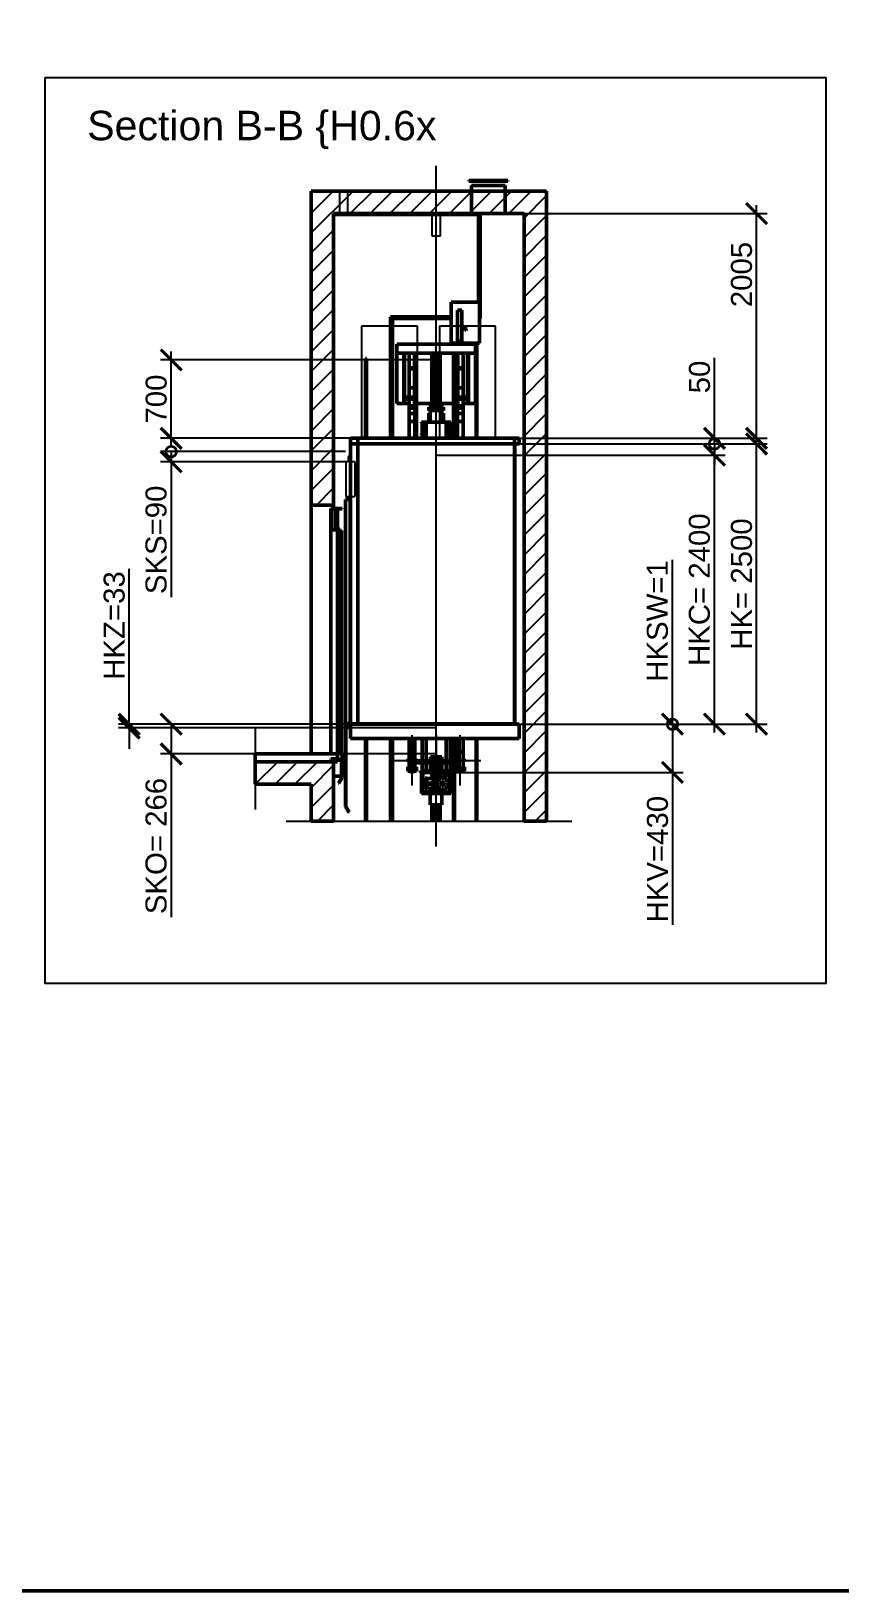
# Model space of a CAD drawing. Header units: millimetres. Extents: x -2854 to 202754, y -48725 to 27067.
# Drawn here: x 116217 to 123436, y -48725 to -34812 of the extents above; entities that cross this region are included whole.
import ezdxf

# ---------------------------------------------------------------- set-up
doc = ezdxf.new("R2010")
doc.units = ezdxf.units.MM
doc.linetypes.add('AM_ISO02W050', pattern=[7.5, 6, -1.5])
doc.linetypes.add('AM_ISO08W050', pattern=[18, 12, -1.5, 3, -1.5])
for name, color, linetype, lineweight in [('AM_0', 7, 'Continuous', 50), ('AM_5', 3, 'Continuous', 25), ('AM_8', 1, 'Continuous', 25), ('LDBeams-AM_3', 6, 'AM_ISO02W050', 25), ('LDCar-AM_0', 7, 'Continuous', 50), ('LDCar-AM_3', 6, 'AM_ISO02W050', 25), ('LDCar-AM_4', 3, 'Continuous', 25), ('LDCarFrame-AM_0', 7, 'Continuous', 50), ('LDElectricalComponents-AM_0', 7, 'Continuous', 50), ('LDForces-AM_0', 7, 'Continuous', 50), ('LDGear-AM_0', 7, 'Continuous', 50), ('LDGear-AM_7', 4, 'AM_ISO08W050', 25), ('LDGovernor-AM_0', 7, 'Continuous', 50), ('LDGuides-AM_0', 7, 'Continuous', 50), ('LDRefugeSpace-AM_3', 6, 'AM_ISO02W050', 25), ('LDShaft-AM_0', 7, 'Continuous', 50), ('LDShaft-AM_4', 3, 'Continuous', 25), ('LDShaft-AM_5', 3, 'Continuous', 25), ('LDShaft-AM_7', 4, 'AM_ISO08W050', 25)]:
    doc.layers.add(name, color=color, linetype=linetype, lineweight=lineweight)
doc.layers.add('AM_VIEWS', color=1, linetype='Continuous', lineweight=25, plot=False)
doc.styles.add('LD', font='ARIALUNI.ttf')
doc.dimstyles.new('LIFT', dxfattribs={"dimtxt": 2.5, "dimasz": 2.5, "dimexe": 1.25, "dimexo": 0, "dimgap": 0.5, "dimtad": 1, "dimdec": 0, "dimzin": 1, "dimdsep": 46, "dimtxsty": 'LD', "dimblk": 'ARCHTICK', "dimcen": 0, "dimdle": 1, "dimclrd": 3, "dimclre": 3, "dimclrt": 4, "dimadec": 0, "dimazin": 0, "dimtp": 0.1, "dimtm": 0.1, "dimtfac": 0.71, "dimtdec": 0, "dimtix": 1, "dimtmove": 0, "dimatfit": 3, "dimfxl": 1, "dimtolj": 1, "dimarcsym": 0})

# ---------------------------------------------------------------- blocks, each defined once
blk = doc.blocks.new('LD_20260610085845_000001B2')
at = {"layer": 'LDShaft-AM_0'}
for p, q in [((-80, 24391), (-200, 24391)), ((-200, 24391), (-200, 21590)), ((0, 24391), (-80, 24391)), ((1900, 24391), (0, 24391)), ((1900, 18770), (1900, 24391)), ((0, 21590), (0, 24191)), ((0, 24191), (1700, 24191)), ((1700, 24191), (1700, 18770)), ((-200, 21590), (-200, 19370)), ((-200, 21590), (-80, 21590)), ((-80, 21590), (0, 21590)), ((0, 21560), (0, 21590)), ((-200, 19300), (-700, 19300)), ((-700, 19300), (-700, 19100)), ((-80, 19300), (-200, 19300)), ((0, 19300), (-80, 19300)), ((0, 18770), (0, 19300)), ((-700, 19100), (-200, 19100)), ((-200, 19100), (-200, 18770)), ((-200, 18770), (-80, 18770)), ((-80, 18770), (0, 18770)), ((1700, 18770), (1900, 18770))]:
    blk.add_line(p, q, dxfattribs=at)
blk = doc.blocks.new('LD_20260610085845_000001B4')
at = {"layer": 'LDForces-AM_0'}
for p, q in [((350, 72), (-350, 72)), ((-350, 72), (-350, 0)), ((-350, 0), (-350, -8)), ((350, 0), (350, 72)), ((350, -8), (350, 0)), ((-289, -8), (-350, -8)), ((-350, -8), (-350, -457)), ((-350, -8), (350, -8)), ((-289, -8), (-289, -457)), ((-281, -457), (-281, -8)), ((-240, -8), (-281, -8)), ((-224, -137), (-225, -137)), ((-222, -137), (-224, -137)), ((-219, -137), (-222, -137)), ((-215, -137), (-219, -137)), ((-211, -137), (-215, -137)), ((-208, -137), (-211, -137)), ((-206, -137), (-208, -137)), ((-205, -137), (-206, -137)), ((-194, -8), (-194, -457)), ((-38, -8), (-186, -8)), ((-186, -457), (-186, -8)), ((156, -8), (38, -8)), ((186, -8), (164, -8)), ((186, -8), (186, -457)), ((194, -457), (194, -8)), ((206, -137), (205, -137)), ((208, -137), (206, -137)), ((211, -137), (208, -137)), ((215, -137), (211, -137)), ((219, -137), (215, -137)), ((222, -137), (219, -137)), ((224, -137), (222, -137)), ((225, -137), (224, -137)), ((281, -8), (240, -8)), ((281, -8), (281, -457)), ((289, -457), (289, -8)), ((350, -8), (289, -8)), ((350, -457), (350, -8)), ((-229, -147), (-230, -147)), ((-226, -147), (-229, -147)), ((-221, -147), (-226, -147)), ((-215, -147), (-221, -147)), ((-209, -147), (-215, -147)), ((-204, -147), (-209, -147)), ((-201, -147), (-204, -147)), ((-200, -147), (-201, -147)), ((201, -147), (200, -147)), ((204, -147), (201, -147)), ((209, -147), (204, -147)), ((215, -147), (209, -147)), ((221, -147), (215, -147)), ((226, -147), (221, -147)), ((229, -147), (226, -147)), ((230, -147), (229, -147)), ((-188, -400), (-282, -400)), ((-282, -400), (-282, -418)), ((-229, -317), (-229, -317)), ((-229, -317), (-226, -317)), ((-226, -317), (-221, -317)), ((-221, -317), (-215, -317)), ((-215, -317), (-209, -317)), ((-209, -317), (-204, -317)), ((-204, -317), (-201, -317)), ((-201, -317), (-201, -317)), ((-188, -418), (-188, -400)), ((282, -400), (188, -400)), ((188, -400), (188, -418)), ((201, -317), (201, -317)), ((201, -317), (204, -317)), ((204, -317), (209, -317)), ((209, -317), (215, -317)), ((215, -317), (221, -317)), ((221, -317), (226, -317)), ((226, -317), (229, -317)), ((229, -317), (229, -317)), ((282, -418), (282, -400)), ((-350, -457), (-289, -457)), ((-289, -457), (-281, -457)), ((-282, -418), (-188, -418)), ((-281, -457), (-240, -457)), ((-190, -477), (-240, -477)), ((-240, -477), (-240, -497)), ((-190, -497), (-240, -497)), ((-240, -497), (-240, -547)), ((-240, -497), (-190, -497)), ((-190, -547), (-240, -547)), ((-240, -547), (-240, -617)), ((-240, -547), (-190, -547)), ((-224, -477), (-222, -477)), ((-222, -477), (-219, -477)), ((-219, -477), (-215, -477)), ((-215, -477), (-211, -477)), ((-211, -477), (-208, -477)), ((-208, -477), (-206, -477)), ((-194, -457), (-186, -457)), ((-190, -497), (-190, -477)), ((-190, -547), (-190, -497)), ((-190, -617), (-190, -547)), ((-186, -457), (-38, -457)), ((38, -457), (156, -457)), ((164, -457), (186, -457)), ((186, -457), (194, -457)), ((188, -418), (282, -418)), ((240, -477), (190, -477)), ((190, -477), (190, -497)), ((240, -497), (190, -497)), ((190, -497), (190, -547)), ((190, -497), (240, -497)), ((240, -547), (190, -547)), ((190, -547), (190, -617)), ((190, -547), (240, -547)), ((206, -477), (208, -477)), ((208, -477), (211, -477)), ((211, -477), (215, -477)), ((215, -477), (219, -477)), ((219, -477), (222, -477)), ((222, -477), (224, -477)), ((240, -457), (281, -457)), ((240, -497), (240, -477)), ((240, -547), (240, -497)), ((240, -617), (240, -547)), ((281, -457), (289, -457)), ((289, -457), (350, -457)), ((-240, -617), (-190, -617)), ((190, -617), (240, -617))]:
    blk.add_line(p, q, dxfattribs=at)
blk = doc.blocks.new('LD_20260610085845_000001B6')
at = {"layer": 'LDBeams-AM_3'}
for p, q in [((-35, 200), (-38, 200)), ((-38, 200), (-38, 0)), ((-27, 200), (-35, 200)), ((-14, 200), (-27, 200)), ((0, 200), (-14, 200)), ((14, 200), (0, 200)), ((27, 200), (14, 200)), ((35, 200), (27, 200)), ((38, 200), (35, 200)), ((38, 0), (38, 200)), ((-38, 0), (-35, 0)), ((-35, 0), (-27, 0)), ((-27, 0), (-14, 0)), ((-14, 0), (0, 0)), ((0, 0), (14, 0)), ((14, 0), (27, 0)), ((27, 0), (35, 0)), ((35, 0), (38, 0))]:
    blk.add_line(p, q, dxfattribs=at)
blk = doc.blocks.new('LD_20260610085845_000001B7')
at = {"layer": 'LDShaft-AM_4'}
blk.add_line((-700, 225), (-700, -495), dxfattribs=at)
blk = doc.blocks.new('LD_20260610085845_000001B8')
at = {"layer": 'LDShaft-AM_0'}
for p, q in [((35, 0), (0, 0)), ((0, 0), (0, -1)), ((35, -1), (35, 0)), ((0, -1), (35, -1)), ((0, -22.5), (0, -151)), ((71, -1), (35, -1)), ((71, -5), (35, -5)), ((35, -5), (71, -5)), ((71, -5), (71, -1)), ((71, -151), (71, -5)), ((0, -151), (71, -151))]:
    blk.add_line(p, q, dxfattribs=at)
blk = doc.blocks.new('LD_20260610085845_000001B9')
at = {"layer": 'LDCar-AM_0'}
for p, q in [((0, 2190), (0, 2000)), ((30, 2190), (0, 2190)), ((3, 2003), (3, 2187)), ((3, 2187), (27, 2187)), ((27, 2187), (27, 2170)), ((27, 2170), (30, 2170)), ((40, 2190), (30, 2190)), ((30, 2170), (30, 2190)), ((40, 2190), (40, 2010)), ((100, 2190), (40, 2190)), ((43, 2010), (43, 2187)), ((43, 2187), (100, 2187)), ((60, 2003), (60, 2187)), ((100, 2187), (100, 2190)), ((0, 2000), (0, 0)), ((0, 2000), (66, 2000)), ((64, 2003), (3, 2003)), ((40, 2010), (43, 2010)), ((60, 0), (60, 2000)), ((66, 2020), (64, 2020)), ((64, 2020), (64, 2003)), ((66, 2000), (66, 2020)), ((66, 1995), (66, 5)), ((95, 1995), (66, 1995)), ((95, 5), (95, 1995)), ((0, 0), (60, 0)), ((100, 0), (60, 0)), ((60, 0), (60, -44)), ((66, 5), (95, 5)), ((100, -48), (100, 0)), ((60, -44), (0, -44)), ((0, -44), (0, -48)), ((0, -48), (60, -48)), ((60, -48), (97, -48)), ((97, -48), (97, -210)), ((100, -210), (100, -48)), ((97, -210), (67, -259)), ((67, -259), (70, -261)), ((70, -261), (100, -212)), ((100, -212), (97, -210)), ((97, -210), (100, -210))]:
    blk.add_line(p, q, dxfattribs=at)
blk = doc.blocks.new('LD_20260610085845_000001BA')
at = {"layer": 'LDShaft-AM_0'}
for p, q in [((-200, 0), (-700, 0)), ((-700, 0), (-700, -70)), ((-80, 0), (-200, 0)), ((0, 0), (-80, 0)), ((35, 0), (0, 0)), ((35, -70), (35, 0)), ((-700, -70), (-200, -70)), ((-200, -70), (-80, -70)), ((-80, -70), (0, -70)), ((0, -70), (35, -70))]:
    blk.add_line(p, q, dxfattribs=at)
blk = doc.blocks.new('LD_20260610085845_000001BB')
at = {"layer": 'AM_0'}
for p, q in [((-621, 22297), (-631, 22297)), ((-631, 22297), (-631, 21586)), ((-621, 21586), (-621, 22297)), ((-631, 18907), (-631, 18170)), ((-621, 18170), (-621, 18907))]:
    blk.add_line(p, q, dxfattribs=at)
blk = doc.blocks.new('LD_20260610085845_000001BC')
at = {"layer": 'LDShaft-AM_7'}
blk.add_line((0, -1091), (0, 4980), dxfattribs=at)
blk = doc.blocks.new('LD_20260610085845_000001BE')
at = {"layer": 'LDElectricalComponents-AM_0'}
for p, q in [((384, 23791), (-909, 23791)), ((-909, 23783), (384, 23783)), ((400, 23791), (384, 23791)), ((384, 23783), (400, 23783)), ((384, 23783), (384, 22999)), ((400, 23783), (400, 23791)), ((400, 22871), (400, 23783)), ((139, 22871), (-400, 22871)), ((-400, 22871), (-400, 22855)), ((-400, 22855), (-400, 21786)), ((-384, 21786), (-384, 22855)), ((-384, 22855), (139, 22855)), ((393, 22855), (400, 22855)), ((400, 22855), (400, 22871)), ((-400, 19107), (-400, 18370)), ((-384, 18370), (-384, 19107))]:
    blk.add_line(p, q, dxfattribs=at)
blk = doc.blocks.new('LD_20260610085845_000001BF')
at = {"layer": 'LDCar-AM_0'}
for p, q in [((700, 2550), (-700, 2550)), ((-700, 2550), (-700, 2500)), ((700, 2500), (700, 2550)), ((-765.5, 2500), (-765.5, 4)), ((-700, 2500), (-765.5, 2500)), ((700, 2500), (-700, 2500)), ((-700, 4), (-700, 2500)), ((-700, 2500), (700, 2500)), ((700, 2401), (700, 2500)), ((703, 2500), (700, 2500)), ((700, 2500), (700, 4)), ((700, 4), (700, 2399)), ((703, 4), (703, 2500)), ((-701.5, 4), (-766.5, 4)), ((-766.5, 4), (-766.5, 0)), ((-766.5, 0), (-701.5, 0)), ((-765.5, 4), (-700, 4)), ((700, 4), (-701.5, 4)), ((-701.5, 0), (701.5, 0)), ((-700, 4), (700, 4)), ((701.5, 4), (703, 4)), ((701.5, 0), (701.5, 4))]:
    blk.add_line(p, q, dxfattribs=at)
blk = doc.blocks.new('LD_20260610085845_000001C0')
at = {"layer": 'LDCarFrame-AM_0'}
for p, q in [((741, 2679), (-765, 2679)), ((-765, 2679), (-765, 2629)), ((741, 2629), (741, 2679)), ((-765, 2629), (741, 2629)), ((-700, 2530), (-700, 2528)), ((700, 2528), (700, 2530)), ((741, 129), (-765, 129)), ((-765, 129), (-765, 95)), ((-765, 95), (-765, 15)), ((-765, 15), (-765, 0)), ((-765, 0), (741, 0)), ((741, 95), (741, 129)), ((741, 15), (741, 95)), ((741, 0), (741, 15))]:
    blk.add_line(p, q, dxfattribs=at)
blk = doc.blocks.new('LD_20260610085845_000001C1')
at = {"layer": 'LDRefugeSpace-AM_3'}
for p, q in [((250, 500), (-250, 500)), ((-250, 500), (-250, -500)), ((250, -500), (250, 500)), ((-250, -500), (250, -500))]:
    blk.add_line(p, q, dxfattribs=at)
blk = doc.blocks.new('LD_20260610085845_000001C2')
at = {"layer": 'LDCarFrame-AM_0'}
for p, q in [((-90, 2824), (-130, 2824)), ((-130, 2824), (-130, 2818)), ((-130, 2818), (-96, 2818)), ((-126, 2818), (-126, 2720)), ((-96, 2818), (-96, 2720)), ((-90, 2714), (-90, 2824)), ((-50, 2824), (-90, 2824)), ((-90, 2824), (-90, 2679)), ((50, 2824), (-50, 2824)), ((90, 2824), (50, 2824)), ((90, 2824), (90, 2714)), ((130, 2824), (90, 2824)), ((90, 2679), (90, 2824)), ((96, 2720), (96, 2818)), ((96, 2818), (130, 2818)), ((126, 2720), (126, 2818)), ((130, 2818), (130, 2824)), ((-96, 2720), (-130, 2720)), ((-130, 2720), (-130, 2714)), ((-130, 2714), (-90, 2714)), ((-126, 2714), (-126, 2679)), ((-90, 2679), (-90, 2714)), ((90, 2714), (130, 2714)), ((90, 2714), (90, 2679)), ((130, 2720), (96, 2720)), ((126, 2679), (126, 2714)), ((130, 2714), (130, 2720)), ((-126, 0), (-126, -197)), ((-90, -197), (-90, 0)), ((-90, 0), (-90, -197)), ((90, -197), (90, 0)), ((90, 0), (90, -197)), ((126, -197), (126, 0)), ((200, -197), (-200, -197)), ((-200, -197), (-200, -217)), ((-200, -217), (200, -217)), ((-126, -217), (-126, -287)), ((-90, -287), (-90, -217)), ((-90, -217), (-90, -287)), ((-50, -162), (50, -162)), ((-50, -197), (-50, -162)), ((-50, -287), (-50, -217)), ((50, -162), (50, -197)), ((50, -217), (50, -287)), ((90, -287), (90, -217)), ((90, -217), (90, -287)), ((126, -287), (126, -217)), ((200, -217), (200, -197)), ((140, -287), (-140, -287)), ((-140, -287), (-140, -302)), ((-140, -302), (140, -302)), ((-120, -302), (-130, -302)), ((-130, -302), (-130, -489)), ((-120, -479), (-120, -302)), ((130, -302), (120, -302)), ((120, -302), (120, -479)), ((130, -489), (130, -302)), ((140, -302), (140, -287)), ((-130, -489), (130, -489)), ((120, -479), (-120, -479))]:
    blk.add_line(p, q, dxfattribs=at)
blk = doc.blocks.new('LD_20260610085845_000001C3')
at = {"layer": 'LDGovernor-AM_0'}
for p, q in [((-127, 235), (-127, -130)), ((127, 235), (-127, 235)), ((-30, 166), (-70, 166)), ((-70, 166), (-70, -112)), ((-30, -112), (-30, 166)), ((127, -130), (127, 235)), ((-9, 4), (-10, 0)), ((-10, 0), (-9, -4)), ((-7, 7), (-9, 4)), ((-4, 9), (-7, 7)), ((0, 10), (-4, 9)), ((4, 9), (0, 10)), ((7, 7), (4, 9)), ((9, 4), (7, 7)), ((10, 0), (9, 4)), ((9, -4), (10, 0)), ((-127, -130), (127, -130)), ((-70, -112), (-30, -112)), ((70, -130), (-50, -130)), ((-50, -130), (-50, -138)), ((-50, -138), (70, -138)), ((-9, -4), (-7, -7)), ((-7, -7), (-4, -9)), ((-4, -9), (0, -10)), ((0, -10), (4, -9)), ((4, -9), (7, -7)), ((7, -7), (9, -4)), ((70, -138), (70, -130))]:
    blk.add_line(p, q, dxfattribs=at)
blk = doc.blocks.new('LD_20260610085845_000001C4')
at = {"layer": 'LDForces-AM_0'}
for p, q in [((1071, 23034), (1071, 23025)), ((1071, 23025), (1071, 23034)), ((1071, 23034), (1071, 23025)), ((1072, 23034), (1072, 23025)), ((1072, 23025), (1072, 23034)), ((1073, 23034), (1073, 23025)), ((1073, 23025), (1073, 23034)), ((1075, 23034), (1075, 23025)), ((1075, 23025), (1075, 23034)), ((1077, 23034), (1077, 23025)), ((1077, 23025), (1077, 23034)), ((1078, 23034), (1078, 23025)), ((1078, 23025), (1078, 23034)), ((1079, 23025), (1079, 23034)), ((1079, 23034), (1079, 23025)), ((1079, 23025), (1079, 23034)), ((1271, 23034), (1271, 22186)), ((1271, 22186), (1271, 23034)), ((1271, 23034), (1271, 22186)), ((1272, 23034), (1272, 22186)), ((1272, 22186), (1272, 23034)), ((1273, 23034), (1273, 22186)), ((1273, 22186), (1273, 23034)), ((1275, 23034), (1275, 22186)), ((1275, 22186), (1275, 23034)), ((1277, 23034), (1277, 22186)), ((1277, 22186), (1277, 23034)), ((1278, 23034), (1278, 22186)), ((1278, 22186), (1278, 23034)), ((1279, 22186), (1279, 23034)), ((1279, 23034), (1279, 22186)), ((1279, 22186), (1279, 23034)), ((1071, 22945), (1071, 22186)), ((1071, 22186), (1071, 22945)), ((1071, 22945), (1071, 22186)), ((1072, 22945), (1072, 22186)), ((1072, 22186), (1072, 22945)), ((1073, 22945), (1073, 22186)), ((1073, 22186), (1073, 22945)), ((1075, 22945), (1075, 22186)), ((1075, 22186), (1075, 22945)), ((1077, 22945), (1077, 22186)), ((1077, 22186), (1077, 22945)), ((1078, 22945), (1078, 22186)), ((1078, 22186), (1078, 22945)), ((1079, 22186), (1079, 22945)), ((1079, 22945), (1079, 22186)), ((1079, 22186), (1079, 22945)), ((1071, 19507), (1071, 19310)), ((1071, 19310), (1071, 19507)), ((1071, 19507), (1071, 19310)), ((1072, 19507), (1072, 19310)), ((1072, 19310), (1072, 19507)), ((1073, 19507), (1073, 19310)), ((1073, 19310), (1073, 19507)), ((1075, 19507), (1075, 19310)), ((1075, 19310), (1075, 19507)), ((1077, 19507), (1077, 19310)), ((1077, 19310), (1077, 19507)), ((1078, 19507), (1078, 19310)), ((1078, 19310), (1078, 19507)), ((1079, 19310), (1079, 19507)), ((1079, 19507), (1079, 19310)), ((1079, 19310), (1079, 19507)), ((1271, 19507), (1271, 18770)), ((1271, 18770), (1271, 19507)), ((1271, 19507), (1271, 18770)), ((1272, 19507), (1272, 18770)), ((1272, 18770), (1272, 19507)), ((1273, 19507), (1273, 18770)), ((1273, 18770), (1273, 19507)), ((1275, 19507), (1275, 18770)), ((1275, 18770), (1275, 19507)), ((1277, 19507), (1277, 18770)), ((1277, 18770), (1277, 19507)), ((1278, 19507), (1278, 18770)), ((1278, 18770), (1278, 19507)), ((1279, 18770), (1279, 19507)), ((1279, 19507), (1279, 18770)), ((1279, 18770), (1279, 19507)), ((1071, 19290), (1071, 18770)), ((1071, 18770), (1071, 19290)), ((1071, 19290), (1071, 18770)), ((1072, 19290), (1072, 18770)), ((1072, 18770), (1072, 19290)), ((1073, 19290), (1073, 18770)), ((1073, 18770), (1073, 19290)), ((1075, 19290), (1075, 18770)), ((1075, 18770), (1075, 19290)), ((1077, 19290), (1077, 18770)), ((1077, 18770), (1077, 19290)), ((1078, 19290), (1078, 18770)), ((1078, 18770), (1078, 19290)), ((1079, 18770), (1079, 19290)), ((1079, 19290), (1079, 18770)), ((1079, 18770), (1079, 19290))]:
    blk.add_line(p, q, dxfattribs=at)
blk = doc.blocks.new('LD_20260610085845_000001C6')
at = {"layer": 'LDGuides-AM_0'}
for p, q in [((-37.5, 1214), (-37.5, 1179)), ((-37.5, 1159), (-37.5, 1089)), ((-5, 1179), (-5, 1214)), ((-5, 1214), (-5, 1179)), ((-5, 1089), (-5, 1159)), ((-5, 1159), (-5, 1089)), ((5, 1214), (5, 1179)), ((5, 1179), (5, 1214)), ((5, 1159), (5, 1089)), ((5, 1089), (5, 1159)), ((37.5, 1179), (37.5, 1214)), ((37.5, 1089), (37.5, 1159)), ((-37.5, 1074), (-37.5, 1019)), ((-37.5, 979), (-37.5, 969)), ((-5, 897), (-5, 1074)), ((-5, 1074), (-5, 897)), ((5, 1074), (5, 897)), ((5, 897), (5, 1074)), ((37.5, 1021.2), (37.5, 1074)), ((-37.5, 929), (-37.5, 897)), ((37.5, 897), (37.5, 926.8)), ((-37.5, 785), (-37.5, 639)), ((-5, 639), (-5, 785)), ((-5, 785), (-5, 639)), ((5, 785), (5, 639)), ((5, 639), (5, 785)), ((37.5, 639), (37.5, 785))]:
    blk.add_line(p, q, dxfattribs=at)
blk = doc.blocks.new('LD_20260610085845_000001C8')
at = {"layer": 'LDBeams-AM_3'}
for p, q in [((-35, 200), (-38, 200)), ((-38, 200), (-38, 0)), ((-27, 200), (-35, 200)), ((-14, 200), (-27, 200)), ((0, 200), (-14, 200)), ((14, 200), (0, 200)), ((27, 200), (14, 200)), ((35, 200), (27, 200)), ((38, 200), (35, 200)), ((38, 0), (38, 200)), ((-38, 0), (-35, 0)), ((-35, 0), (-27, 0)), ((-27, 0), (-14, 0)), ((-14, 0), (0, 0)), ((0, 0), (14, 0)), ((14, 0), (27, 0)), ((27, 0), (35, 0)), ((35, 0), (38, 0))]:
    blk.add_line(p, q, dxfattribs=at)
blk = doc.blocks.new('LD_20260610085845_000001CB')
at = {"layer": 'LDGuides-AM_0'}
for p, q in [((-37.5, 531), (-37.5, 49)), ((-5, 531), (-5, 49)), ((-5, 49), (-5, 531)), ((5, 49), (5, 531)), ((5, 531), (5, 49)), ((37.5, 49), (37.5, 531))]:
    blk.add_line(p, q, dxfattribs=at)
blk = doc.blocks.new('LD_20260610085845_000001CC')
at = {"layer": 'LDBeams-AM_3'}
for p, q in [((-35, 200), (-38, 200)), ((-38, 200), (-38, 0)), ((-27, 200), (-35, 200)), ((-14, 200), (-27, 200)), ((0, 200), (-14, 200)), ((14, 200), (0, 200)), ((27, 200), (14, 200)), ((35, 200), (27, 200)), ((38, 200), (35, 200)), ((38, 0), (38, 200)), ((-38, 0), (-35, 0)), ((-35, 0), (-27, 0)), ((-27, 0), (-14, 0)), ((-14, 0), (0, 0)), ((0, 0), (14, 0)), ((14, 0), (27, 0)), ((27, 0), (35, 0)), ((35, 0), (38, 0))]:
    blk.add_line(p, q, dxfattribs=at)
blk = doc.blocks.new('LD_20260610085845_000001CD')
at = {"layer": 'LDCarFrame-AM_0'}
for p, q in [((-82, -50), (-98, -50)), ((-98, -50), (-98, -150)), ((-82, -150), (-82, -50)), ((-82, -55), (-82, -57)), ((-27, -55), (-82, -55)), ((-82, -57), (-82, -61)), ((-82, -61), (-82, -67)), ((-82, -67), (-82, -75)), ((-82, -75), (-82, -83)), ((-82, -83), (-82, -89)), ((-82, -89), (-82, -93)), ((-82, -93), (-82, -95)), ((-82, -95), (-27, -95)), ((-76, -105), (-76, -107)), ((-34, -105), (-76, -105)), ((-76, -107), (-76, -111)), ((-76, -111), (-76, -117)), ((-76, -117), (-76, -125)), ((-76, -125), (-76, -133)), ((-76, -133), (-76, -139)), ((-34, -107), (-34, -105)), ((-34, -111), (-34, -107)), ((-34, -117), (-34, -111)), ((-34, -125), (-34, -117)), ((-34, -133), (-34, -125)), ((-34, -139), (-34, -133)), ((-7, -50), (-27, -50)), ((-27, -50), (-27, -150)), ((-27, -57), (-27, -55)), ((-27, -61), (-27, -57)), ((-27, -67), (-27, -61)), ((-27, -75), (-27, -67)), ((-27, -83), (-27, -75)), ((-27, -89), (-27, -83)), ((-27, -93), (-27, -89)), ((-27, -95), (-27, -93)), ((-7, -150), (-7, -50)), ((11, -80), (7, -100)), ((7, -100), (11, -120)), ((22, -63), (11, -80)), ((11, -120), (22, -137)), ((39, -51), (22, -63)), ((22, -137), (39, -149)), ((40, -92), (38, -100)), ((38, -100), (40, -108)), ((59, -48), (39, -51)), ((44, -86), (40, -92)), ((40, -108), (44, -114)), ((51, -82), (44, -86)), ((44, -114), (51, -118)), ((58, -80), (51, -82)), ((51, -118), (58, -120)), ((66, -82), (58, -80)), ((58, -120), (66, -118)), ((80, -51), (59, -48)), ((61, 0), (61, -24)), ((61, -24), (117, -24)), ((76, -30), (62, -30)), ((62, -30), (62, -48)), ((73, -86), (66, -82)), ((66, -118), (73, -114)), ((77, -92), (73, -86)), ((73, -114), (77, -108)), ((76, -51), (76, -30)), ((78, -100), (77, -92)), ((77, -108), (78, -100)), ((97, -63), (80, -51)), ((80, -149), (97, -137)), ((108, -80), (97, -63)), ((97, -137), (108, -120)), ((112, -100), (108, -80)), ((108, -120), (112, -100)), ((117, 0), (117, -24)), ((117, -24), (117, 0)), ((117, -24), (120, -24)), ((140, -15), (138, -17)), ((138, -17), (138, -20)), ((138, -20), (138, -23)), ((138, -23), (140, -25)), ((142, -13), (140, -15)), ((140, -25), (142, -27)), ((145, -12), (142, -13)), ((142, -27), (145, -28)), ((148, -13), (145, -12)), ((145, -28), (148, -27)), ((150, -15), (148, -13)), ((148, -27), (150, -25)), ((152, -17), (150, -15)), ((150, -25), (152, -23)), ((152, -20), (152, -17)), ((152, -23), (152, -20)), ((-98, -150), (-82, -150)), ((-76, -139), (-76, -143)), ((-76, -143), (-76, -145)), ((-76, -145), (-34, -145)), ((-34, -143), (-34, -139)), ((-34, -145), (-34, -143)), ((-27, -150), (-7, -150)), ((39, -149), (59, -152)), ((59, -152), (80, -149))]:
    blk.add_line(p, q, dxfattribs=at)
blk = doc.blocks.new('LD_20260610085845_000001CE')
at = {"layer": 'LDCarFrame-AM_0'}
for p, q in [((65, 132), (-65, 132)), ((-65, 132), (-65, 102)), ((-65, 102), (65, 102)), ((-60, 80), (-65, 80)), ((-65, 80), (-65, 0)), ((-65, 0), (-60, 0)), ((-52, 80), (-60, 80)), ((-60, 80), (-60, 0)), ((-60, 0), (-60, 80)), ((-60, 0), (-52, 0)), ((-52, 102), (-52, 0)), ((52, 102), (-52, 102)), ((-52, 0), (52, 0)), ((52, 0), (52, 102)), ((60, 80), (52, 80)), ((52, 0), (60, 0)), ((60, 0), (60, 80)), ((60, 80), (60, 0)), ((65, 80), (60, 80)), ((60, 0), (65, 0)), ((65, 102), (65, 132)), ((65, 0), (65, 80))]:
    blk.add_line(p, q, dxfattribs=at)
blk = doc.blocks.new('LD_20260610085845_000001CF')
at = {"layer": 'LDCarFrame-AM_0'}
for p, q in [((52, 0), (-52, 0)), ((-52, 0), (-52, -102)), ((52, -102), (52, 0)), ((-52, -102), (52, -102))]:
    blk.add_line(p, q, dxfattribs=at)
blk = doc.blocks.new('LD_20260610085845_000001D0')
at = {"layer": 'LDGear-AM_0'}
for p, q in [((-250, 13), (-250, 12)), ((-240, 13), (-250, 13)), ((-250, 12), (-250, 9)), ((-250, 9), (-250, 5)), ((-250, 5), (-250, 0)), ((-250, 0), (-250, -5)), ((-240, 75), (-240, 69)), ((-190, 75), (-240, 75)), ((-240, 69), (-240, 53)), ((-240, 53), (-240, 29)), ((-240, 29), (-240, 0)), ((-240, 0), (-240, -29)), ((-190, 69), (-190, 75)), ((-190, 53), (-190, 69)), ((-190, 29), (-190, 53)), ((-190, 0), (-190, 29)), ((-180, 13), (-190, 13)), ((-190, -3), (-190, 0)), ((-180, 12), (-180, 13)), ((-180, 9), (-180, 12)), ((-180, 5), (-180, 9)), ((-180, 0), (-180, 5)), ((-180, -3), (-180, 0)), ((180, 13), (180, 12)), ((190, 13), (180, 13)), ((180, 12), (180, 9)), ((180, 9), (180, 5)), ((180, 5), (180, 0)), ((180, 0), (180, -3)), ((190, 75), (190, 69)), ((240, 75), (190, 75)), ((190, 69), (190, 53)), ((190, 53), (190, 29)), ((190, 29), (190, 0)), ((190, 0), (190, -3)), ((240, 69), (240, 75)), ((240, 53), (240, 69)), ((240, 29), (240, 53)), ((240, 0), (240, 29)), ((250, 13), (240, 13)), ((240, -29), (240, 0)), ((250, 12), (250, 13)), ((250, 9), (250, 12)), ((250, 5), (250, 9)), ((250, 0), (250, 5)), ((250, -5), (250, 0)), ((-252, -57), (-254, -57)), ((-254, -57), (-254, -97)), ((-254, -97), (-176, -97)), ((-252, -95), (-252, -57)), ((-178, -95), (-252, -95)), ((-250, -5), (-250, -9)), ((-250, -9), (-250, -12)), ((-250, -12), (-250, -13)), ((-250, -13), (-240, -13)), ((-240, -29), (-240, -53)), ((-240, -53), (-240, -69)), ((-240, -69), (-240, -75)), ((-240, -75), (-190, -75)), ((-190, -29), (-190, -23)), ((-190, -53), (-190, -29)), ((-190, -69), (-190, -53)), ((-190, -75), (-190, -69)), ((-176, -57), (-178, -57)), ((-178, -57), (-178, -95)), ((-176, -97), (-176, -57)), ((178, -57), (176, -57)), ((176, -57), (176, -97)), ((176, -97), (254, -97)), ((178, -95), (178, -57)), ((252, -95), (178, -95)), ((190, -23), (190, -29)), ((190, -29), (190, -53)), ((190, -53), (190, -69)), ((190, -69), (190, -75)), ((190, -75), (240, -75)), ((240, -13), (250, -13)), ((240, -53), (240, -29)), ((240, -69), (240, -53)), ((240, -75), (240, -69)), ((250, -9), (250, -5)), ((250, -12), (250, -9)), ((250, -13), (250, -12)), ((254, -57), (252, -57)), ((252, -57), (252, -95)), ((254, -97), (254, -57))]:
    blk.add_line(p, q, dxfattribs=at)
at = {"layer": 'LDGear-AM_7'}
for p, q in [((-215, -225), (-215, 225)), ((215, -225), (215, 225)), ((-400, 0), (-390, 0)), ((-390, 0), (-150, 0)), ((150, 0), (390, 0)), ((390, 0), (400, 0))]:
    blk.add_line(p, q, dxfattribs=at)
blk = doc.blocks.new('LD_20260610085845_000001D1')
at = {"layer": 'LDGear-AM_7'}
for p, q in [((0, 225), (0, -225)), ((-150, 0), (150, 0))]:
    blk.add_line(p, q, dxfattribs=at)
blk = doc.blocks.new('LD_20260610085845_000001D2')
at = {"layer": 'LDRefugeSpace-AM_3'}
for p, q in [((250, 500), (-250, 500)), ((-250, 500), (-250, -500)), ((250, -500), (250, 500)), ((-250, -500), (250, -500))]:
    blk.add_line(p, q, dxfattribs=at)
blk = doc.blocks.new('LD_20260610085845_000001D3')
at = {"layer": 'LDCar-AM_0'}
for p, q in [((42, 2005), (2, 2005)), ((2, 2005), (2, 5)), ((42, 5), (42, 2005)), ((45, 0), (0, 0)), ((0, 0), (0, -30)), ((2, 5), (42, 5)), ((45, -30), (45, 0)), ((0, -30), (0, -735)), ((3, -735), (3, -30)), ((3, -30), (45, -30)), ((3, -734), (0, -736)), ((0, -735), (3, -735)), ((0, -736), (30, -786)), ((33, -784), (3, -734)), ((30, -786), (33, -784))]:
    blk.add_line(p, q, dxfattribs=at)
blk = doc.blocks.new('LD_20260610085845_000001D4')
at = {"layer": 'LDCar-AM_3'}
for p, q in [((25.5, 2386.3), (25.5, 2341)), ((45.5, 2386.3), (25.5, 2386.3)), ((29.5, 2341), (29.5, 2382.3)), ((29.5, 2382.3), (45.5, 2382.3)), ((45.5, 2382.3), (45.5, 2386.3)), ((25.5, 2341), (4, 2341)), ((4, 2341), (4, 2031)), ((87.4, 2341), (29.5, 2341)), ((87.4, 2031), (87.4, 2341)), ((4, 2031), (87.4, 2031))]:
    blk.add_line(p, q, dxfattribs=at)
blk = doc.blocks.new('LD_20260610085845_000001D5')
at = {"layer": 'LDForces-AM_0'}
for p, q in [((675, 22945), (675, 22552.5)), ((1155, 22552.5), (1155, 22945)), ((675, 22535.5), (675, 22476)), ((725, 22476), (725, 22496)), ((1105, 22496), (1105, 22476)), ((1155, 22476), (1155, 22535.5)), ((675, 22336), (675, 22186)), ((725, 22186), (725, 22336)), ((1105, 22336), (1105, 22186)), ((1155, 22186), (1155, 22336)), ((675, 19507), (675, 19388)), ((725, 19388), (725, 19507)), ((1105, 19507), (1105, 19388)), ((1155, 19388), (1155, 19507)), ((677.5, 19217.5), (675, 19215.5)), ((675, 19215.5), (675, 19213)), ((675, 19213), (725, 19213)), ((680, 19215.5), (677.5, 19217.5)), ((682.5, 19217.5), (680, 19215.5)), ((685, 19215.5), (682.5, 19217.5)), ((687.5, 19217.5), (685, 19215.5)), ((690, 19215.5), (687.5, 19217.5)), ((692.5, 19217.5), (690, 19215.5)), ((695, 19215.5), (692.5, 19217.5)), ((697.5, 19217.5), (695, 19215.5)), ((700, 19215.5), (697.5, 19217.5)), ((702.5, 19217.5), (700, 19215.5)), ((705, 19215.5), (702.5, 19217.5)), ((707.5, 19217.5), (705, 19215.5)), ((710, 19215.5), (707.5, 19217.5)), ((712.5, 19217.5), (710, 19215.5)), ((715, 19215.5), (712.5, 19217.5)), ((717.5, 19217.5), (715, 19215.5)), ((720, 19215.5), (717.5, 19217.5)), ((722.5, 19217.5), (720, 19215.5)), ((725, 19215.5), (722.5, 19217.5)), ((725, 19213), (725, 19215.5)), ((1107.5, 19217.5), (1105, 19215.5)), ((1105, 19215.5), (1105, 19213)), ((1105, 19213), (1155, 19213)), ((1110, 19215.5), (1107.5, 19217.5)), ((1112.5, 19217.5), (1110, 19215.5)), ((1115, 19215.5), (1112.5, 19217.5)), ((1117.5, 19217.5), (1115, 19215.5)), ((1120, 19215.5), (1117.5, 19217.5)), ((1122.5, 19217.5), (1120, 19215.5)), ((1125, 19215.5), (1122.5, 19217.5)), ((1127.5, 19217.5), (1125, 19215.5)), ((1130, 19215.5), (1127.5, 19217.5)), ((1132.5, 19217.5), (1130, 19215.5)), ((1135, 19215.5), (1132.5, 19217.5)), ((1137.5, 19217.5), (1135, 19215.5)), ((1140, 19215.5), (1137.5, 19217.5)), ((1142.5, 19217.5), (1140, 19215.5)), ((1145, 19215.5), (1142.5, 19217.5)), ((1147.5, 19217.5), (1145, 19215.5)), ((1150, 19215.5), (1147.5, 19217.5)), ((1152.5, 19217.5), (1150, 19215.5)), ((1155, 19215.5), (1152.5, 19217.5)), ((1155, 19213), (1155, 19215.5))]:
    blk.add_line(p, q, dxfattribs=at)
blk = doc.blocks.new('LD_20260610085845_000001D7')
at = {"layer": 'AM_0'}
for p, q in [((-175, 195), (-175, 190)), ((175, 195), (-175, 195)), ((-175, 190), (175, 190)), ((-150, 150), (-150, -100)), ((150, 150), (-150, 150)), ((150, -100), (150, 150)), ((175, 190), (175, 195)), ((-150, -100), (150, -100))]:
    blk.add_line(p, q, dxfattribs=at)
blk = doc.blocks.new('LD_20260610085845_000001DA')
at = {"layer": 'AM_8'}
for p, q in [((-200, 24018), (173, 24391)), ((-200, 24195), (-4, 24391)), ((-200, 24372), (-181, 24391)), ((149, 24191), (349, 24391)), ((326, 24191), (526, 24391)), ((503, 24191), (703, 24391)), ((680, 24191), (880, 24391)), ((856, 24191), (1056, 24391)), ((1033, 24191), (1233, 24391)), ((1210, 24191), (1410, 24391)), ((1387, 24191), (1587, 24391)), ((1564, 24191), (1764, 24391)), ((1700, 24151), (1900, 24351)), ((1700, 23974), (1900, 24174)), ((-200, 23842), (0, 24042)), ((1700, 23797), (1900, 23997)), ((-200, 23665), (0, 23865)), ((1700, 23620), (1900, 23820)), ((-200, 23488), (0, 23688)), ((1700, 23444), (1900, 23644)), ((-200, 23311), (0, 23511)), ((1700, 23267), (1900, 23467)), ((-200, 23135), (0, 23335)), ((1700, 23090), (1900, 23290)), ((-200, 22958), (0, 23158)), ((1700, 22913), (1900, 23113)), ((-200, 22781), (0, 22981)), ((1700, 22736), (1900, 22936)), ((-200, 22604), (0, 22804)), ((1700, 22560), (1900, 22760)), ((-200, 22427), (0, 22627)), ((1700, 22383), (1900, 22583)), ((-200, 22251), (0, 22451)), ((1700, 22206), (1900, 22406)), ((-200, 22074), (0, 22274)), ((1700, 22029), (1900, 22229)), ((-200, 21897), (0, 22097)), ((1700, 21853), (1900, 22053)), ((-200, 21720), (0, 21920)), ((1700, 21676), (1900, 21876)), ((-154, 21590), (0, 21744)), ((1700, 21499), (1900, 21699)), ((1700, 21322), (1900, 21522)), ((1700, 21145), (1900, 21345)), ((1700, 20969), (1900, 21169)), ((1700, 20792), (1900, 20992)), ((1700, 20615), (1900, 20815)), ((1700, 20438), (1900, 20638)), ((1700, 20262), (1900, 20462)), ((1700, 20085), (1900, 20285)), ((1700, 19908), (1900, 20108)), ((1700, 19731), (1900, 19931)), ((1700, 19554), (1900, 19754)), ((1700, 19378), (1900, 19578)), ((1700, 19201), (1900, 19401)), ((-700, 19276), (-676, 19300)), ((-699, 19100), (-499, 19300)), ((-522, 19100), (-322, 19300)), ((-345, 19100), (-145, 19300)), ((-200, 19069), (0, 19269)), ((1700, 19024), (1900, 19224)), ((-200, 18892), (0, 19092)), ((1700, 18847), (1900, 19047)), ((-145, 18770), (0, 18915)), ((1799, 18770), (1900, 18871))]:
    blk.add_line(p, q, dxfattribs=at)
blk = doc.blocks.new('_ArchTick')
at = {"color": 0, "linetype": 'ByBlock', "const_width": 0.15}
blk.add_lwpolyline([(-0.5, -0.5), (0.5, 0.5)], dxfattribs=at)
blk = doc.blocks.new('*D2563')
at = {"layer": 'AM_5', "color": 3, "lineweight": -2, "transparency": 16777216}
for p, q in [((117467, -38519), (117467, -37669)), ((119832, -37744), (117373, -37744)), ((119832, -38444), (117373, -38444))]:
    blk.add_line(p, q, dxfattribs=at)
at = {"layer": 'Defpoints', "color": 0, "transparency": 16777216}
for p in [(117467, -37744), (119832, -37744), (119832, -38444)]:
    blk.add_point(p, dxfattribs=at)
at = {"layer": 'AM_5', "color": 3, "lineweight": -2, "transparency": 16777216, "xscale": 187.5, "yscale": 187.5, "zscale": 187.5}
for p, rotation in [((117467, -37744), 90), ((117467, -38444), 270)]:
    blk.add_blockref('_ArchTick', p, dxfattribs=dict(at, rotation=rotation))
at = {"layer": 'AM_5', "color": 4, "transparency": 16777216, "insert": (117334, -38094), "char_height": 187.5, "attachment_point": 5, "rotation": 90, "style": 'LD'}
blk.add_mtext('\\A1;700 ', dxfattribs=at)
blk = doc.blocks.new('_DotSmall')
at = {"color": 0, "linetype": 'ByBlock', "const_width": 0.5}
blk.add_lwpolyline([(-0.0625, 0, 1), (0.0625, 0, 1)], format="xyb", close=True, dxfattribs=at)
blk = doc.blocks.new('*D2564')
at = {"layer": 'AM_5', "color": 3, "lineweight": -2, "transparency": 16777216}
for p, q in [((119832, -40995), (122036, -40995)), ((121942, -40995), (121942, -41500)), ((119832, -41425), (122036, -41425)), ((121942, -41425), (121942, -42783))]:
    blk.add_line(p, q, dxfattribs=at)
at = {"layer": 'Defpoints', "color": 0, "transparency": 16777216}
for p in [(119832, -40995), (121942, -40995), (119832, -41425)]:
    blk.add_point(p, dxfattribs=at)
at = {"layer": 'AM_5', "color": 3, "lineweight": -2, "transparency": 16777216, "xscale": 187.5, "yscale": 187.5, "zscale": 187.5}
for name, p, rotation in [('_DotSmall', (121942, -40995), 90), ('_ArchTick', (121942, -41425), 270)]:
    blk.add_blockref(name, p, dxfattribs=dict(at, rotation=rotation))
at = {"layer": 'AM_5', "color": 4, "transparency": 16777216, "insert": (121809, -42198), "char_height": 187.5, "attachment_point": 5, "rotation": 90, "style": 'LD'}
blk.add_mtext('\\A1;HKV=430', dxfattribs=at)
blk = doc.blocks.new('*D2565')
at = {"layer": 'Defpoints', "color": 0, "transparency": 16777216}
for p in [(117467, -40994), (119832, -40994), (119832, -41260)]:
    blk.add_point(p, dxfattribs=at)
at = {"layer": 'LDShaft-AM_5', "color": 3, "lineweight": -2, "transparency": 16777216}
for p, q in [((119832, -40994), (117373, -40994)), ((117467, -40994), (117467, -41335)), ((119832, -41260), (117373, -41260)), ((117467, -41260), (117467, -42716))]:
    blk.add_line(p, q, dxfattribs=at)
at = {"layer": 'LDShaft-AM_5', "color": 3, "lineweight": -2, "transparency": 16777216, "xscale": 187.5, "yscale": 187.5, "zscale": 187.5}
for p, rotation in [((117467, -40994), 90), ((117467, -41260), 270)]:
    blk.add_blockref('_ArchTick', p, dxfattribs=dict(at, rotation=rotation))
at = {"layer": 'LDShaft-AM_5', "color": 4, "transparency": 16777216, "insert": (117333, -42081), "char_height": 187.5, "attachment_point": 5, "rotation": 90, "style": 'LD'}
blk.add_mtext('\\A1;SKO= 266', dxfattribs=at)
blk = doc.blocks.new('*D2566')
at = {"layer": 'AM_5', "color": 3, "lineweight": -2, "transparency": 16777216}
for p, q in [((119022, -38563), (117373, -38563)), ((119022, -38653), (117373, -38653)), ((117467, -38563), (117467, -38728)), ((117467, -38653), (117467, -39860))]:
    blk.add_line(p, q, dxfattribs=at)
at = {"layer": 'Defpoints', "color": 0, "transparency": 16777216}
for p in [(117467, -38563), (119022, -38563), (119022, -38653)]:
    blk.add_point(p, dxfattribs=at)
at = {"layer": 'AM_5', "color": 3, "lineweight": -2, "transparency": 16777216, "xscale": 187.5, "yscale": 187.5, "zscale": 187.5}
for name, p, rotation in [('_DotSmall', (117467, -38563), 90), ('_ArchTick', (117467, -38653), 270)]:
    blk.add_blockref(name, p, dxfattribs=dict(at, rotation=rotation))
at = {"layer": 'AM_5', "color": 4, "transparency": 16777216, "insert": (117333, -39350), "char_height": 187.5, "attachment_point": 5, "rotation": 90, "style": 'LD'}
blk.add_mtext('\\A1;SKS=90', dxfattribs=at)
blk = doc.blocks.new('*D2567')
at = {"layer": 'AM_5', "color": 3, "lineweight": -2, "transparency": 16777216}
for p, q in [((122317, -41069), (122317, -38519)), ((119832, -38594), (122411, -38594)), ((119832, -40994), (122411, -40994))]:
    blk.add_line(p, q, dxfattribs=at)
at = {"layer": 'Defpoints', "color": 0, "transparency": 16777216}
for p in [(119832, -38594), (122317, -38594), (119832, -40994)]:
    blk.add_point(p, dxfattribs=at)
at = {"layer": 'AM_5', "color": 3, "lineweight": -2, "transparency": 16777216, "xscale": 187.5, "yscale": 187.5, "zscale": 187.5}
for p, rotation in [((122317, -38594), 90), ((122317, -40994), 270)]:
    blk.add_blockref('_ArchTick', p, dxfattribs=dict(at, rotation=rotation))
at = {"layer": 'AM_5', "color": 4, "transparency": 16777216, "insert": (122183, -39794), "char_height": 187.5, "attachment_point": 5, "rotation": 90, "style": 'LD'}
blk.add_mtext('\\A1;HKC= 2400', dxfattribs=at)
blk = doc.blocks.new('*D2568')
at = {"layer": 'Defpoints', "color": 0, "transparency": 16777216}
for p in [(122223, -38444), (122223, -38494), (122317, -38444)]:
    blk.add_point(p, dxfattribs=at)
at = {"layer": 'LDShaft-AM_5', "color": 3, "lineweight": -2, "transparency": 16777216}
for p, q in [((122317, -38444), (122317, -37725)), ((122223, -38444), (122411, -38444)), ((122223, -38494), (122411, -38494)), ((122317, -38494), (122317, -38444)), ((122317, -38494), (122317, -38681))]:
    blk.add_line(p, q, dxfattribs=at)
at = {"layer": 'LDShaft-AM_5', "color": 3, "lineweight": -2, "transparency": 16777216, "xscale": 187.5, "yscale": 187.5, "zscale": 187.5}
for name, p, rotation in [('_ArchTick', (122317, -38444), 270), ('_DotSmall', (122317, -38494), 90)]:
    blk.add_blockref(name, p, dxfattribs=dict(at, rotation=rotation))
at = {"layer": 'LDShaft-AM_5', "color": 4, "transparency": 16777216, "insert": (122184, -37897), "char_height": 187.5, "attachment_point": 5, "rotation": 90, "style": 'LD'}
blk.add_mtext('\\A1;50', dxfattribs=at)
blk = doc.blocks.new('*D2569')
at = {"layer": 'Defpoints', "color": 0, "transparency": 16777216}
for p in [(119832, -36439), (122692, -36439), (119832, -38444)]:
    blk.add_point(p, dxfattribs=at)
at = {"layer": 'LDShaft-AM_5', "color": 3, "lineweight": -2, "transparency": 16777216}
for p, q in [((119832, -36439), (122786, -36439)), ((122692, -38519), (122692, -36364)), ((119832, -38444), (122786, -38444))]:
    blk.add_line(p, q, dxfattribs=at)
at = {"layer": 'LDShaft-AM_5', "color": 3, "lineweight": -2, "transparency": 16777216, "xscale": 187.5, "yscale": 187.5, "zscale": 187.5}
for p, rotation in [((122692, -36439), 90), ((122692, -38444), 270)]:
    blk.add_blockref('_ArchTick', p, dxfattribs=dict(at, rotation=rotation))
at = {"layer": 'LDShaft-AM_5', "color": 4, "transparency": 16777216, "insert": (122559, -36983), "char_height": 187.5, "attachment_point": 5, "rotation": 90, "style": 'LD'}
blk.add_mtext('\\A1;2005', dxfattribs=at)
blk = doc.blocks.new('*D2570')
at = {"layer": 'AM_5', "color": 3, "lineweight": -2, "transparency": 16777216}
for p, q in [((121942, -40994), (121942, -39528)), ((119832, -40994), (122036, -40994)), ((119832, -40995), (122036, -40995)), ((121942, -40995), (121942, -40994)), ((121942, -40995), (121942, -41182))]:
    blk.add_line(p, q, dxfattribs=at)
at = {"layer": 'Defpoints', "color": 0, "transparency": 16777216}
for p in [(119832, -40994), (119832, -40995), (121942, -40994)]:
    blk.add_point(p, dxfattribs=at)
at = {"layer": 'AM_5', "color": 3, "lineweight": -2, "transparency": 16777216, "xscale": 187.5, "yscale": 187.5, "zscale": 187.5}
for name, p, rotation in [('_ArchTick', (121942, -40994), 270), ('_DotSmall', (121942, -40995), 90)]:
    blk.add_blockref(name, p, dxfattribs=dict(at, rotation=rotation))
at = {"layer": 'AM_5', "color": 4, "transparency": 16777216, "insert": (121808, -40073), "char_height": 187.5, "attachment_point": 5, "rotation": 90, "style": 'LD'}
blk.add_mtext('\\A1;HKSW=1', dxfattribs=at)
blk = doc.blocks.new('*D2571')
at = {"layer": 'AM_5', "color": 3, "lineweight": -2, "transparency": 16777216}
for p, q in [((117092, -40995), (117092, -39609)), ((119832, -40995), (116998, -40995)), ((119832, -41028), (116998, -41028)), ((117092, -41028), (117092, -40995)), ((117092, -41028), (117092, -41215))]:
    blk.add_line(p, q, dxfattribs=at)
at = {"layer": 'Defpoints', "color": 0, "transparency": 16777216}
for p in [(117092, -40995), (119832, -40995), (119832, -41028)]:
    blk.add_point(p, dxfattribs=at)
at = {"layer": 'AM_5', "color": 3, "lineweight": -2, "transparency": 16777216, "xscale": 187.5, "yscale": 187.5, "zscale": 187.5}
for p, rotation in [((117092, -40995), 270), ((117092, -41028), 90)]:
    blk.add_blockref('_ArchTick', p, dxfattribs=dict(at, rotation=rotation))
at = {"layer": 'AM_5', "color": 4, "transparency": 16777216, "insert": (116959, -40114), "char_height": 187.5, "attachment_point": 5, "rotation": 90, "style": 'LD'}
blk.add_mtext('\\A1;HKZ=33', dxfattribs=at)
blk = doc.blocks.new('*D2572')
at = {"layer": 'Defpoints', "color": 0, "transparency": 16777216}
for p in [(119832, -38494), (122692, -38494), (119832, -40994)]:
    blk.add_point(p, dxfattribs=at)
at = {"layer": 'LDShaft-AM_5', "color": 3, "lineweight": -2, "transparency": 16777216}
for p, q in [((119832, -38494), (122786, -38494)), ((122692, -41069), (122692, -38419)), ((119832, -40994), (122786, -40994))]:
    blk.add_line(p, q, dxfattribs=at)
at = {"layer": 'LDShaft-AM_5', "color": 3, "lineweight": -2, "transparency": 16777216, "xscale": 187.5, "yscale": 187.5, "zscale": 187.5}
for p, rotation in [((122692, -38494), 90), ((122692, -40994), 270)]:
    blk.add_blockref('_ArchTick', p, dxfattribs=dict(at, rotation=rotation))
at = {"layer": 'LDShaft-AM_5', "color": 4, "transparency": 16777216, "insert": (122559, -39744), "char_height": 187.5, "attachment_point": 5, "rotation": 90, "style": 'LD'}
blk.add_mtext('\\A1;HK= 2500', dxfattribs=at)
blk = doc.blocks.new('LD_20260610085845_000001DC')
at = {"layer": 'LDCar-AM_4'}
blk.add_line((-425, 18770), (2125, 18770), dxfattribs=at)
blk = doc.blocks.new('LD_20260610085845_000001DD')
at = {"layer": 'LDCar-AM_4'}
blk.add_line((-700, 19595), (-700, 18875), dxfattribs=at)

msp = doc.modelspace()

# ---------------------------------------------------------------- linework, layer by layer
at = {"layer": 'AM_0'}
msp.add_lwpolyline([(-2854.2, -11515), (202753.5, -11515), (202753.5, -48725.1), (-2854.2, -48725.1)], close=True, dxfattribs=at)
at = {"layer": 'AM_VIEWS'}
msp.add_lwpolyline([(116342.2, -35226.4), (123311, -35226.4), (123311, -43308.8), (116342.2, -43308.8)], close=True, dxfattribs=at)

# ---------------------------------------------------------------- block references
for name, p in [('LD_20260610085845_000001BC', (119832.2, -40993.9)), ('LD_20260610085845_000001D7', (120298.2, -36338.9)), ('LD_20260610085845_000001B2', (118917.2, -60629.9)), ('LD_20260610085845_000001DA', (118917.2, -60629.9)), ('LD_20260610085845_000001B6', (119007.2, -36438.9)), ('LD_20260610085845_000001BE', (119826.2, -60229.9)), ('LD_20260610085845_000001C8', (119832.2, -36638.9)), ('LD_20260610085845_000001CC', (119832.2, -36638.9)), ('LD_20260610085845_000001C3', (120092.2, -37465.9)), ('LD_20260610085845_000001C1', (119416.2, -37943.9)), ('LD_20260610085845_000001D2', (120112.2, -37943.9)), ('LD_20260610085845_000001B4', (119832.2, -37676.9)), ('LD_20260610085845_000001D5', (118917.2, -60629.9)), ('LD_20260610085845_000001CB', (119832.2, -38215.9)), ('LD_20260610085845_000001C4', (118917.2, -60629.9)), ('LD_20260610085845_000001BB', (119832.2, -60029.9)), ('LD_20260610085845_000001CE', (119832.2, -38298.9)), ('LD_20260610085845_000001C2', (119832.2, -41122.9)), ('LD_20260610085845_000001BF', (119832.2, -40993.9)), ('LD_20260610085845_000001C0', (119832.2, -41122.9)), ('LD_20260610085845_000001D4', (119022.2, -40993.9)), ('LD_20260610085845_000001B9', (118892.2, -41259.9)), ('LD_20260610085845_000001D3', (119022.2, -40993.9)), ('LD_20260610085845_000001B7', (118917.2, -41259.9)), ('LD_20260610085845_000001DD', (118917.2, -60629.9)), ('LD_20260610085845_000001D0', (119832.2, -41316.9)), ('LD_20260610085845_000001D1', (119832.2, -41316.9)), ('LD_20260610085845_000001BA', (118917.2, -41259.9)), ('LD_20260610085845_000001B8', (118917.2, -41307.4)), ('LD_20260610085845_000001C6', (119832.2, -42498.9)), ('LD_20260610085845_000001CD', (119832.2, -41424.9)), ('LD_20260610085845_000001CF', (119832.2, -41611.9)), ('LD_20260610085845_000001DC', (118917.2, -60629.9))]:
    msp.add_blockref(name, p)

# ---------------------------------------------------------------- texts
at = {"layer": 'LDShaft-AM_0', "insert": (116717.2, -35863.9), "char_height": 375, "width": 6000, "attachment_point": 7, "style": 'LD'}
msp.add_mtext('\\fArial Unicode MS|b0|i0;\\l\\C7;\\H0.7x;\\SSection B-B {\\H0.6x;\\S', dxfattribs=at)

# ---------------------------------------------------------------- dimensions: what is measured, and where the dimension line sits
at = {"layer": 'AM_5'}
for base, p1, p2, text, override, picture, middle in [((117467.2, -37743.9), (119832.2, -38443.9), (119832.2, -37743.9), '<> ', {"dimscale": 75, "dimtxt": 2.5, "dimjust": 2, "dimtix": 0}, '*D2563', (117333.9, -38093.9)), ((117467.2, -38562.9), (119022.2, -38652.9), (119022.2, -38562.9), 'SKS=<>', {"dimscale": 75, "dimtxt": 2.5, "dimjust": 1, "dimblk2": 'DOTSMALL', "dimsah": 1, "dimtix": 0}, '*D2566', (117332.8, -39350.4)), ((122317.2, -38593.9), (119832.2, -40993.9), (119832.2, -38593.9), 'HKC= <>', {"dimscale": 75, "dimtxt": 2.5, "dimtix": 1}, '*D2567', (122182.8, -39793.9)), ((117092.2, -40994.9), (119832.2, -41027.9), (119832.2, -40994.9), 'HKZ=<>', {"dimscale": 75, "dimtxt": 2.5, "dimjust": 2, "dimtix": 0}, '*D2571', (116958.9, -40114.4)), ((121942.2, -40993.9), (119832.2, -40994.9), (119832.2, -40993.9), 'HKSW=<>', {"dimscale": 75, "dimtxt": 2.5, "dimjust": 2, "dimblk1": 'DOTSMALL', "dimsah": 1, "dimtix": 0}, '*D2570', (121807.8, -40073.4)), ((121942.2, -40994.9), (119832.2, -41424.9), (119832.2, -40994.9), 'HKV=<>', {"dimscale": 75, "dimtxt": 2.5, "dimjust": 1, "dimblk2": 'DOTSMALL', "dimsah": 1, "dimtix": 0}, '*D2564', (121808.9, -42197.8))]:
    dim = msp.add_linear_dim(base=base, p1=p1, p2=p2, angle=90, text=text, dimstyle='LIFT', override=override, dxfattribs=at)
    dim.commit()
    dim.dimension.update_dxf_attribs({"geometry": picture, "text_midpoint": middle})
at = {"layer": 'LDShaft-AM_5'}
for base, p1, p2, override, picture, middle in [((122692.2, -36438.9), (119832.2, -38443.9), (119832.2, -36438.9), {"dimscale": 75, "dimtxt": 2.5, "dimjust": 2, "dimtix": 0}, '*D2569', (122558.9, -36983.5)), ((122317.2, -38443.9), (122223.5, -38493.9), (122223.5, -38443.9), {"dimscale": 75, "dimtxt": 2.5, "dimjust": 2, "dimblk1": 'DOTSMALL', "dimsah": 1, "dimtix": 0}, '*D2568', (122183.9, -37897.1))]:
    dim = msp.add_linear_dim(base=base, p1=p1, p2=p2, angle=90, dimstyle='LIFT', override=override, dxfattribs=at)
    dim.commit()
    dim.dimension.update_dxf_attribs({"geometry": picture, "text_midpoint": middle})
for base, p1, p2, text, override, picture, middle in [((122692.2, -38493.9), (119832.2, -40993.9), (119832.2, -38493.9), 'HK= <>', {"dimscale": 75, "dimtxt": 2.5, "dimtix": 1}, '*D2572', (122558.9, -39743.9)), ((117467.2, -40993.9), (119832.2, -41259.9), (119832.2, -40993.9), 'SKO= <>', {"dimscale": 75, "dimtxt": 2.5, "dimjust": 1, "dimtix": 0}, '*D2565', (117332.8, -42081.5))]:
    dim = msp.add_linear_dim(base=base, p1=p1, p2=p2, angle=90, text=text, dimstyle='LIFT', override=override, dxfattribs=at)
    dim.commit()
    dim.dimension.update_dxf_attribs({"geometry": picture, "text_midpoint": middle})

doc.saveas('drawing.dxf')
